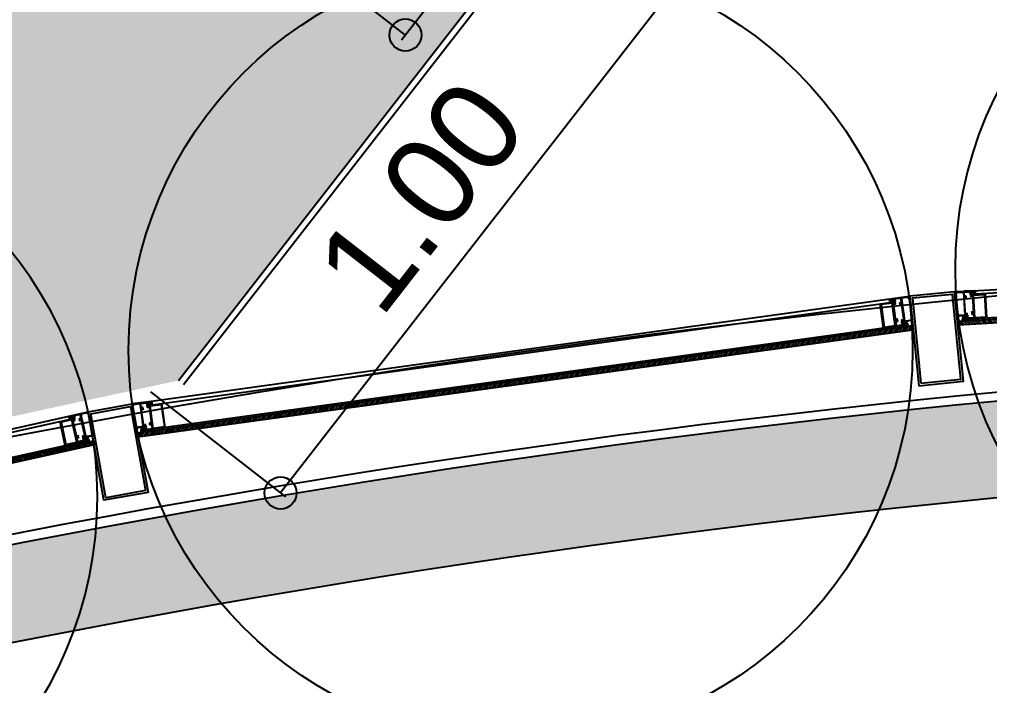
# Model space of a CAD drawing. Header units: millimetres. Extents: x 837300 to 838100, y 1173100 to 1173878.
# Drawn here: x 837869.621 to 837871.134, y 1173312.17 to 1173313.208 of the extents above; entities that cross this region are included whole.
import ezdxf

# ---------------------------------------------------------------- set-up
doc = ezdxf.new("R2010")
doc.units = ezdxf.units.MM
for name, color, linetype in [('hatch ciruclación', 41, 'Continuous'), ('INT-VIDRIO', 1, 'Continuous'), ('INT_COTAS 100', 2, 'Continuous'), ('OLD-ANT-PLANTAS PROPUESTAS$0$A-BORDE DE LOSA PERFIL IPE', 2, 'Continuous'), ('OLD-ANT-PLANTAS PROPUESTAS$0$A-FONDO_253', 253, 'Continuous'), ('OLD-ANT-PLANTAS PROPUESTAS$0$KCIG-AP-DW-XR-VENTANERIA$0$A-A BORDILLO', 1, 'Continuous'), ('OLD-ANT-PLANTAS PROPUESTAS$0$KCIG-AP-DW-XR-VENTANERIA$0$A-A PERFIL ESTRUCTURAL VENTANERIA', 1, 'Continuous'), ('OLD-ANT-PLANTAS PROPUESTAS$0$KCIG-AP-DW-XR-VENTANERIA$0$A-Linea-1', 1, 'Continuous')]:
    doc.layers.add(name, color=color, linetype=linetype)
doc.styles.add('ARIAL', font='arial.ttf')
doc.dimstyles.new('Cotas100', dxfattribs={"dimtxt": 0.14, "dimasz": 0.1, "dimexe": 0.01, "dimexo": 0.01, "dimgap": 0.04, "dimtad": 1, "dimzin": 1, "dimdsep": 46, "dimtxsty": 'ARIAL', "dimblk": 'SMALL', "dimcen": 0.3, "dimclrd": 2, "dimclre": 2, "dimclrt": 1, "dimazin": 2, "dimtfac": 1, "dimtofl": 0, "dimtmove": 0, "dimatfit": 3, "dimldrblk": 'OBLIQUE', "dimfxl": 1, "dimtolj": 1, "dimlwd": -1, "dimlwe": -1, "dimarcsym": 0})
pattern_1 = [(360, (-849.747, 1687.621), (9e-16, 6.985), [5.08, -1.905]), (90, (-849.747, 1687.621), (-6.985, 9e-16), [5.08, -1.905])]
pattern_2 = [(360, (-849.822, 1688.314), (9e-16, 6.985), [5.08, -1.905]), (90, (-849.822, 1688.314), (-6.985, 9e-16), [5.08, -1.905])]

# ---------------------------------------------------------------- blocks, each defined once
blk = doc.blocks.new('_Small')
at = {"color": 0, "linetype": 'ByBlock', "lineweight": -2}
blk.add_circle((0, 0), 0.25, dxfattribs=at)
blk = doc.blocks.new('*D466')
at = {"layer": 'Defpoints', "color": 0, "transparency": 16777216}
for p in [(448.4815, -6.773, 0), (447.8824, -7.572), (448.0932, -7.736)]:
    blk.add_point(p, dxfattribs=at)
at = {"layer": 'INT_COTAS 100', "color": 2, "transparency": 16777216}
for p, q in [((448.4894, -6.7792), (448.7141, -6.9539)), ((448.7062, -6.9478), (448.0932, -7.736)), ((447.8903, -7.5782), (448.101, -7.7421))]:
    blk.add_line(p, q, dxfattribs=at)
at = {"layer": 'INT_COTAS 100', "color": 2, "transparency": 16777216, "xscale": 0.1, "yscale": 0.1, "zscale": 0.1}
for p, rotation in [((448.7062, -6.9478), 52.12356278598124), ((448.0932, -7.736), 232.1235627859813)]:
    blk.add_blockref('_Small', p, dxfattribs=dict(at, rotation=rotation))
at = {"layer": 'INT_COTAS 100', "color": 1, "transparency": 16777216, "insert": (448.3117, -7.2734), "char_height": 0.14, "attachment_point": 5, "rotation": 52.1236, "style": 'ARIAL'}
blk.add_mtext('\\A1;1.00', dxfattribs=at)
blk = doc.blocks.new('_Oblique')
at = {"color": 0, "linetype": 'ByBlock', "lineweight": -2}
blk.add_line((-0.5, -0.5), (0.5, 0.5), dxfattribs=at)
blk = doc.blocks.new('*D470')
at = {"layer": 'Defpoints', "color": 0, "transparency": 16777216}
for p in [(448.1943, -6.2954, 0), (448.6047, -6.6147, 0), (447.8773, -6.7028)]:
    blk.add_point(p, dxfattribs=at)
at = {"layer": 'INT_COTAS 100', "color": 2, "transparency": 16777216}
for p, q in [((448.1881, -6.3033), (447.8712, -6.7107)), ((448.5986, -6.6225), (448.2817, -7.03)), ((448.2878, -7.0221), (447.8773, -6.7028))]:
    blk.add_line(p, q, dxfattribs=at)
at = {"layer": 'INT_COTAS 100', "color": 2, "transparency": 16777216, "xscale": 0.1, "yscale": 0.1, "zscale": 0.1}
for p, rotation in [((447.8773, -6.7028), 142.1235627931407), ((448.2878, -7.0221), 322.1235627931406)]:
    blk.add_blockref('_Small', p, dxfattribs=dict(at, rotation=rotation))
at = {"layer": 'INT_COTAS 100', "color": 1, "transparency": 16777216, "insert": (448.151, -6.7745), "char_height": 0.14, "attachment_point": 5, "rotation": 322.1236, "style": 'ARIAL'}
blk.add_mtext('\\A1;0.52', dxfattribs=at)
blk = doc.blocks.new('OLD-ANT-PLANTAS PROPUESTAS$0$KCIG-AP-DW-XR-VENTANERIA$0$A-VENT PERFIL EST')
h = blk.add_hatch()
h.set_pattern_fill('ANGLE', color=255, angle=-37.1016)
h.set_pattern_definition(pattern_1)
h.paths.add_polyline_path([(-0.035, 0.14), (0.035, 0.14), (0.035, 0), (-0.035, 0)])
h = blk.add_hatch()
h.set_pattern_fill('ANGLE', color=251, angle=-37.1016)
h.set_pattern_definition(pattern_1)
h.paths.add_polyline_path([(-0.0315, 0.1365), (0.0315, 0.1365), (0.0315, 0.0035), (-0.0315, 0.0035)], flags=16)
h.paths.add_polyline_path([(-0.035, 0.14), (0.035, 0.14), (0.035, 0), (-0.035, 0)])
at = {"layer": 'OLD-ANT-PLANTAS PROPUESTAS$0$KCIG-AP-DW-XR-VENTANERIA$0$A-A PERFIL ESTRUCTURAL VENTANERIA'}
for points in [[(-0.035, 0.14), (0.035, 0.14), (0.035, 0), (-0.035, 0)], [(-0.0315, 0.1365), (0.0315, 0.1365), (0.0315, 0.0035), (-0.0315, 0.0035)]]:
    blk.add_lwpolyline(points, close=True, dxfattribs=at)
blk = doc.blocks.new('*U296')
h = blk.add_hatch()
h.set_pattern_fill('ANGLE', color=255, angle=-37.1016)
h.set_pattern_definition(pattern_2)
edge = h.paths.add_edge_path()
edge.add_line((0.0122, -0.01), (0.0119, -0.0103))
edge.add_line((0.0119, -0.0103), (0.0119, -0.0277))
edge.add_line((0.0119, -0.0277), (0.0122, -0.028))
edge.add_line((0.0122, -0.028), (0.0119, -0.0283))
edge.add_line((0.0119, -0.0283), (0.0119, -0.0369))
edge.add_line((0.0119, -0.0369), (0.001, -0.0369))
edge.add_line((0.001, -0.0369), (0.001, -0.035))
edge.add_line((0.001, -0.035), (0, -0.0357))
edge.add_line((0, -0.0357), (0, -0.0375))
edge.add_arc((0.0005, -0.0375), 0.0005, 180, 270)
edge.add_line((0.0005, -0.038), (0.015, -0.038))
edge.add_arc((0.015, -0.037), 0.001, 270, 360)
edge.add_line((0.016, -0.037), (0.016, -0.0347))
edge.add_line((0.016, -0.0347), (0.015, -0.0353))
edge.add_line((0.015, -0.0353), (0.015, -0.037))
edge.add_line((0.015, -0.037), (0.013, -0.037))
edge.add_line((0.013, -0.037), (0.013, -0.0085))
edge.add_line((0.013, -0.0085), (0.0148, -0.0085))
edge.add_line((0.0148, -0.0085), (0.0148, -0.0103))
edge.add_arc((0.0152, -0.0103), 0.0004, 180, 270)
edge.add_line((0.0152, -0.0107), (0.0154, -0.0107))
edge.add_arc((0.0154, -0.0103), 0.0004, 270, 360)
edge.add_line((0.0158, -0.0103), (0.0158, -0.0085))
edge.add_arc((0.0148, -0.0085), 0.001, 360, 450)
edge.add_line((0.0148, -0.0075), (0.013, -0.0075))
edge.add_line((0.013, -0.0075), (0.013, -0.0011))
edge.add_line((0.013, -0.0011), (0.0225, -0.0011))
edge.add_line((0.0225, -0.0011), (0.0225, -0.0025))
edge.add_arc((0.0235, -0.0025), 0.001, 180, 270)
edge.add_line((0.0235, -0.0035), (0.0251, -0.0035))
edge.add_line((0.0251, -0.0035), (0.0251, -0.0025))
edge.add_line((0.0251, -0.0025), (0.0235, -0.0025))
edge.add_line((0.0235, -0.0025), (0.0235, -0.0011))
edge.add_line((0.0235, -0.0011), (0.0298, -0.0011))
edge.add_line((0.0298, -0.0011), (0.0298, -0.0025))
edge.add_line((0.0298, -0.0025), (0.0281, -0.0025))
edge.add_line((0.0281, -0.0025), (0.0281, -0.0035))
edge.add_line((0.0281, -0.0035), (0.0298, -0.0035))
edge.add_arc((0.0298, -0.0025), 0.001, 270, 360)
edge.add_line((0.0308, -0.0025), (0.0308, -0.001))
edge.add_arc((0.0298, -0.001), 0.001, 0, 90)
edge.add_line((0.0298, 0), (0.0133, 0))
edge.add_line((0.0133, 0), (0.013, -0.0003))
edge.add_line((0.013, -0.0003), (0.0127, 0))
edge.add_line((0.0127, 0), (0.0005, 0))
edge.add_arc((0.0005, -0.0005), 0.0005, 90, 180)
edge.add_line((0, -0.0005), (0, -0.0023))
edge.add_line((0, -0.0023), (0.001, -0.003))
edge.add_line((0.001, -0.003), (0.001, -0.0011))
edge.add_line((0.001, -0.0011), (0.0119, -0.0011))
edge.add_line((0.0119, -0.0011), (0.0119, -0.0097))
edge.add_line((0.0119, -0.0097), (0.0122, -0.01))
h = blk.add_hatch()
h.set_pattern_fill('ANGLE', color=255, angle=-37.1016)
h.set_pattern_definition(pattern_2)
edge = h.paths.add_edge_path()
edge.add_line((1.2106, -0.01), (1.2109, -0.0103))
edge.add_line((1.2109, -0.0103), (1.2109, -0.0277))
edge.add_line((1.2109, -0.0277), (1.2106, -0.028))
edge.add_line((1.2106, -0.028), (1.2109, -0.0283))
edge.add_line((1.2109, -0.0283), (1.2109, -0.0369))
edge.add_line((1.2109, -0.0369), (1.2218, -0.0369))
edge.add_line((1.2218, -0.0369), (1.2218, -0.035))
edge.add_line((1.2218, -0.035), (1.2229, -0.0357))
edge.add_line((1.2229, -0.0357), (1.2229, -0.0375))
edge.add_arc((1.2224, -0.0375), 0.0005, 270, 360, ccw=False)
edge.add_line((1.2224, -0.038), (1.2079, -0.038))
edge.add_arc((1.2079, -0.037), 0.001, 180, 270, ccw=False)
edge.add_line((1.2069, -0.037), (1.2069, -0.0347))
edge.add_line((1.2069, -0.0347), (1.2079, -0.0353))
edge.add_line((1.2079, -0.0353), (1.2079, -0.037))
edge.add_line((1.2079, -0.037), (1.2099, -0.037))
edge.add_line((1.2099, -0.037), (1.2099, -0.0085))
edge.add_line((1.2099, -0.0085), (1.2081, -0.0085))
edge.add_line((1.2081, -0.0085), (1.2081, -0.0103))
edge.add_arc((1.2077, -0.0103), 0.0004, -90, 0, ccw=False)
edge.add_line((1.2077, -0.0107), (1.2075, -0.0107))
edge.add_arc((1.2075, -0.0103), 0.0004, 180, 270, ccw=False)
edge.add_line((1.2071, -0.0103), (1.2071, -0.0085))
edge.add_arc((1.2081, -0.0085), 0.001, 90, 180, ccw=False)
edge.add_line((1.2081, -0.0075), (1.2099, -0.0075))
edge.add_line((1.2099, -0.0075), (1.2099, -0.0011))
edge.add_line((1.2099, -0.0011), (1.2004, -0.0011))
edge.add_line((1.2004, -0.0011), (1.2004, -0.0025))
edge.add_arc((1.1994, -0.0025), 0.001, 270, 360, ccw=False)
edge.add_line((1.1994, -0.0035), (1.1977, -0.0035))
edge.add_line((1.1977, -0.0035), (1.1977, -0.0025))
edge.add_line((1.1977, -0.0025), (1.1994, -0.0025))
edge.add_line((1.1994, -0.0025), (1.1994, -0.0011))
edge.add_line((1.1994, -0.0011), (1.1931, -0.0011))
edge.add_line((1.1931, -0.0011), (1.1931, -0.0025))
edge.add_line((1.1931, -0.0025), (1.1947, -0.0025))
edge.add_line((1.1947, -0.0025), (1.1947, -0.0035))
edge.add_line((1.1947, -0.0035), (1.1931, -0.0035))
edge.add_arc((1.1931, -0.0025), 0.001, 180, 270, ccw=False)
edge.add_line((1.1921, -0.0025), (1.1921, -0.001))
edge.add_arc((1.1931, -0.001), 0.001, 90, 180, ccw=False)
edge.add_line((1.1931, 0), (1.2096, 0))
edge.add_line((1.2096, 0), (1.2099, -0.0003))
edge.add_line((1.2099, -0.0003), (1.2102, 0))
edge.add_line((1.2102, 0), (1.2224, 0))
edge.add_arc((1.2224, -0.0005), 0.0005, 0, 90, ccw=False)
edge.add_line((1.2229, -0.0005), (1.2229, -0.0023))
edge.add_line((1.2229, -0.0023), (1.2218, -0.003))
edge.add_line((1.2218, -0.003), (1.2218, -0.0011))
edge.add_line((1.2218, -0.0011), (1.2109, -0.0011))
edge.add_line((1.2109, -0.0011), (1.2109, -0.0097))
edge.add_line((1.2109, -0.0097), (1.2106, -0.01))
h = blk.add_hatch()
h.set_pattern_fill('ANGLE', color=255, angle=-37.1016)
h.set_pattern_definition(pattern_2)
h.paths.add_polyline_path([(0.008, -0.0434), (0.027, -0.0434), (0.027, -0.0461), (0.008, -0.0461)])
edge = h.paths.add_edge_path()
edge.add_line((0.0145, -0.0414), (0.0145, -0.0421))
edge.add_line((0.0145, -0.0421), (0.0105, -0.0421))
edge.add_line((0.0105, -0.0421), (0.0105, -0.0414))
edge.add_line((0.0105, -0.0414), (0.0108, -0.0414))
edge.add_arc((0.0106, -0.0406), 0.000773, 288.4465, 410.8489)
edge.add_arc((0.0074, -0.0437), 0.00517, 44.735, 81.8415)
edge.add_arc((0.0082, -0.0383), 0.000248, 90, 256.2569, ccw=False)
edge.add_arc((0.0089, -0.0439), 0.00591, 51.8359, 96.6051, ccw=False)
edge.add_arc((0.0162, -0.0439), 0.00591, 83.3948, 128.1641, ccw=False)
edge.add_arc((0.0168, -0.0383), 0.000248, -76.2568, 90, ccw=False)
edge.add_arc((0.0176, -0.0437), 0.00519, 98.2241, 135.1993)
edge.add_arc((0.0144, -0.0406), 0.000769, 128.6335, 252.0712)
edge.add_line((0.0142, -0.0414), (0.0145, -0.0414))
edge.add_line((0.0145, -0.0414), (0.0142, -0.0414))
edge.add_line((0.0142, -0.0414), (0.0145, -0.0414))
edge = h.paths.add_edge_path()
edge.add_line((0.0246, -0.0018), (0.0246, -0.0011))
edge.add_line((0.0246, -0.0011), (0.0287, -0.0011))
edge.add_line((0.0287, -0.0011), (0.0287, -0.0018))
edge.add_line((0.0287, -0.0018), (0.0283, -0.0018))
edge.add_arc((0.0286, -0.0025), 0.000773, 108.4465, 230.8489)
edge.add_arc((0.0318, 0.0005), 0.00517, 224.735, 261.8415)
edge.add_arc((0.031, -0.0048), 0.000248, -90, 76.2568, ccw=False)
edge.add_arc((0.0303, 0.0008), 0.00591, 231.8359, 276.6052, ccw=False)
edge.add_arc((0.023, 0.0008), 0.00591, 263.3948, 308.1641, ccw=False)
edge.add_arc((0.0223, -0.0048), 0.000248, 103.7432, 270, ccw=False)
edge.add_arc((0.0215, 0.0005), 0.00519, 278.2241, 315.1993)
edge.add_arc((0.0247, -0.0025), 0.000769, 308.6335, 432.0712)
edge.add_line((0.025, -0.0018), (0.0246, -0.0018))
edge.add_line((0.0246, -0.0018), (0.025, -0.0018))
edge.add_line((0.025, -0.0018), (0.0246, -0.0018))
h = blk.add_hatch()
h.set_pattern_fill('ANGLE', color=255, angle=-37.1016)
h.set_pattern_definition(pattern_2)
edge = h.paths.add_edge_path()
edge.add_line((1.1998, -0.0054), (1.1998, -0.0087))
edge.add_line((1.1998, -0.0087), (1.1984, -0.0078))
edge.add_line((1.1984, -0.0078), (1.1984, -0.0067))
edge.add_line((1.1984, -0.0067), (1.1968, -0.0067))
edge.add_line((1.1968, -0.0067), (1.1968, -0.0349))
edge.add_line((1.1968, -0.0349), (1.1986, -0.0349))
edge.add_line((1.1986, -0.0349), (1.1986, -0.0331))
edge.add_arc((1.199, -0.0331), 0.0004, 90, 180, ccw=False)
edge.add_line((1.199, -0.0327), (1.1994, -0.0327))
edge.add_arc((1.1994, -0.0331), 0.0004, 0, 90, ccw=False)
edge.add_line((1.1998, -0.0331), (1.1998, -0.0354))
edge.add_arc((1.199, -0.0354), 0.0008, 270, 360, ccw=False)
edge.add_line((1.199, -0.0362), (1.1968, -0.0362))
edge.add_line((1.1968, -0.0362), (1.1968, -0.0421))
edge.add_line((1.1968, -0.0421), (1.2059, -0.0421))
edge.add_line((1.2059, -0.0421), (1.2071, -0.0402))
edge.add_line((1.2071, -0.0402), (1.2085, -0.0402))
edge.add_line((1.2085, -0.0402), (1.2073, -0.0421))
edge.add_line((1.2073, -0.0421), (1.2134, -0.0421))
edge.add_line((1.2134, -0.0421), (1.2121, -0.0402))
edge.add_line((1.2121, -0.0402), (1.2136, -0.0402))
edge.add_line((1.2136, -0.0402), (1.2148, -0.0421))
edge.add_line((1.2148, -0.0421), (1.2148, -0.0434))
edge.add_line((1.2148, -0.0434), (0.008, -0.0434))
edge.add_line((0.008, -0.0434), (0.008, -0.0421))
edge.add_line((0.008, -0.0421), (0.0093, -0.0402))
edge.add_line((0.0093, -0.0402), (0.0107, -0.0402))
edge.add_line((0.0107, -0.0402), (0.0095, -0.0421))
edge.add_line((0.0095, -0.0421), (0.0156, -0.0421))
edge.add_line((0.0156, -0.0421), (0.0143, -0.0402))
edge.add_line((0.0143, -0.0402), (0.0157, -0.0402))
edge.add_line((0.0157, -0.0402), (0.017, -0.0421))
edge.add_line((0.017, -0.0421), (0.026, -0.0421))
edge.add_line((0.026, -0.0421), (0.026, -0.0362))
edge.add_line((0.026, -0.0362), (0.0238, -0.0362))
edge.add_arc((0.0238, -0.0354), 0.0008, 180, 270, ccw=False)
edge.add_line((0.023, -0.0354), (0.023, -0.0331))
edge.add_arc((0.0234, -0.0331), 0.0004, 90, 180, ccw=False)
edge.add_line((0.0234, -0.0327), (0.0238, -0.0327))
edge.add_arc((0.0238, -0.0331), 0.0004, 0, 90, ccw=False)
edge.add_line((0.0242, -0.0331), (0.0242, -0.0349))
edge.add_line((0.0242, -0.0349), (0.026, -0.0349))
edge.add_line((0.026, -0.0349), (0.026, -0.0067))
edge.add_line((0.026, -0.0067), (0.0244, -0.0067))
edge.add_line((0.0244, -0.0067), (0.0244, -0.0078))
edge.add_line((0.0244, -0.0078), (0.023, -0.0087))
edge.add_line((0.023, -0.0087), (0.023, -0.0054))
edge.add_line((0.023, -0.0054), (1.1998, -0.0054))
h = blk.add_hatch()
h.set_pattern_fill('ANGLE', color=255, angle=-37.1016)
h.set_pattern_definition(pattern_2)
h.paths.add_polyline_path([(1.2148, -0.0434), (1.1958, -0.0434), (1.1958, -0.0461), (1.2148, -0.0461)])
edge = h.paths.add_edge_path()
edge.add_line((1.2083, -0.0414), (1.2083, -0.0421))
edge.add_line((1.2083, -0.0421), (1.2124, -0.0421))
edge.add_line((1.2124, -0.0421), (1.2124, -0.0414))
edge.add_line((1.2124, -0.0414), (1.212, -0.0414))
edge.add_arc((1.2123, -0.0406), 0.000773, 129.1511, 251.5535, ccw=False)
edge.add_arc((1.2155, -0.0437), 0.00517, 98.1585, 135.265, ccw=False)
edge.add_arc((1.2147, -0.0383), 0.000248, 283.7431, 449.9999)
edge.add_arc((1.214, -0.0439), 0.00591, 83.3948, 128.1641)
edge.add_arc((1.2067, -0.0439), 0.00591, 51.8359, 96.6051)
edge.add_arc((1.206, -0.0383), 0.000248, 90, 256.2569)
edge.add_arc((1.2052, -0.0437), 0.00519, 44.8007, 81.7759, ccw=False)
edge.add_arc((1.2084, -0.0406), 0.000769, -72.0712, 51.3666, ccw=False)
edge.add_line((1.2087, -0.0414), (1.2083, -0.0414))
edge.add_line((1.2083, -0.0414), (1.2087, -0.0414))
edge.add_line((1.2087, -0.0414), (1.2083, -0.0414))
edge = h.paths.add_edge_path()
edge.add_line((1.1982, -0.0018), (1.1982, -0.0011))
edge.add_line((1.1982, -0.0011), (1.1942, -0.0011))
edge.add_line((1.1942, -0.0011), (1.1942, -0.0018))
edge.add_line((1.1942, -0.0018), (1.1945, -0.0018))
edge.add_arc((1.1943, -0.0025), 0.000773, -50.8489, 71.5536, ccw=False)
edge.add_arc((1.1911, 0.0005), 0.00517, 278.1585, 315.265, ccw=False)
edge.add_arc((1.1919, -0.0048), 0.000248, 103.7432, 270)
edge.add_arc((1.1926, 0.0008), 0.00591, 263.3949, 308.1641)
edge.add_arc((1.1999, 0.0008), 0.00591, 231.8359, 276.6051)
edge.add_arc((1.2005, -0.0048), 0.000248, 270, 436.2568)
edge.add_arc((1.2013, 0.0005), 0.00519, 224.8007, 261.7759, ccw=False)
edge.add_arc((1.1981, -0.0025), 0.000769, 107.9288, 231.3666, ccw=False)
edge.add_line((1.1979, -0.0018), (1.1982, -0.0018))
edge.add_line((1.1982, -0.0018), (1.1979, -0.0018))
edge.add_line((1.1979, -0.0018), (1.1982, -0.0018))
h = blk.add_hatch()
h.set_pattern_fill('ANSI31', color=251, scale=0.001, angle=-37.1016)
h.set_pattern_definition([(45, (-849.8819873, 1687.5950843), (-0.0022450640303, 0.0022450640303), [])])
h.paths.add_polyline_path([(0.0014, -0.0461), (0.0014, -0.0521), (1.2214, -0.0521), (1.2214, -0.0461)])
at = {"color": 2}
for points in [[(0.0122, -0.01), (0.0119, -0.0103), (0.0119, -0.0277), (0.0122, -0.028), (0.0119, -0.0283), (0.0119, -0.0369), (0.001, -0.0369), (0.001, -0.035), (0, -0.0357), (0, -0.0375, 0.414214), (0.0005, -0.038), (0.015, -0.038, 0.414214), (0.016, -0.037), (0.016, -0.0347), (0.015, -0.0353), (0.015, -0.037), (0.013, -0.037), (0.013, -0.0085), (0.0148, -0.0085), (0.0148, -0.0103, 0.414214), (0.0152, -0.0107), (0.0154, -0.0107, 0.414214), (0.0158, -0.0103), (0.0158, -0.0085, 0.414214), (0.0148, -0.0075), (0.013, -0.0075), (0.013, -0.0011), (0.0225, -0.0011), (0.0225, -0.0025, 0.414214), (0.0235, -0.0035), (0.0251, -0.0035), (0.0251, -0.0025), (0.0235, -0.0025), (0.0235, -0.0011), (0.0298, -0.0011), (0.0298, -0.0025), (0.0281, -0.0025), (0.0281, -0.0035), (0.0298, -0.0035, 0.414214), (0.0308, -0.0025), (0.0308, -0.001, 0.414214), (0.0298, 0), (0.0133, 0), (0.013, -0.0003), (0.0127, 0), (0.0005, 0, 0.414214), (0, -0.0005), (0, -0.0023), (0.001, -0.003), (0.001, -0.0011), (0.0119, -0.0011), (0.0119, -0.0097)], [(1.2106, -0.01), (1.2109, -0.0103), (1.2109, -0.0277), (1.2106, -0.028), (1.2109, -0.0283), (1.2109, -0.0369), (1.2218, -0.0369), (1.2218, -0.035), (1.2229, -0.0357), (1.2229, -0.0375, -0.414214), (1.2224, -0.038), (1.2079, -0.038, -0.414214), (1.2069, -0.037), (1.2069, -0.0347), (1.2079, -0.0353), (1.2079, -0.037), (1.2099, -0.037), (1.2099, -0.0085), (1.2081, -0.0085), (1.2081, -0.0103, -0.414214), (1.2077, -0.0107), (1.2075, -0.0107, -0.414214), (1.2071, -0.0103), (1.2071, -0.0085, -0.414214), (1.2081, -0.0075), (1.2099, -0.0075), (1.2099, -0.0011), (1.2004, -0.0011), (1.2004, -0.0025, -0.414214), (1.1994, -0.0035), (1.1977, -0.0035), (1.1977, -0.0025), (1.1994, -0.0025), (1.1994, -0.0011), (1.1931, -0.0011), (1.1931, -0.0025), (1.1947, -0.0025), (1.1947, -0.0035), (1.1931, -0.0035, -0.414214), (1.1921, -0.0025), (1.1921, -0.001, -0.414214), (1.1931, 0), (1.2096, 0), (1.2099, -0.0003), (1.2102, 0), (1.2224, 0, -0.414214), (1.2229, -0.0005), (1.2229, -0.0023), (1.2218, -0.003), (1.2218, -0.0011), (1.2109, -0.0011), (1.2109, -0.0097)]]:
    blk.add_lwpolyline(points, format="xyb", close=True, dxfattribs=at)
blk.add_lwpolyline([(1.1998, -0.0054), (1.1998, -0.0087), (1.1984, -0.0078), (1.1984, -0.0067), (1.1968, -0.0067), (1.1968, -0.0349), (1.1986, -0.0349), (1.1986, -0.0331, -0.414213), (1.199, -0.0327), (1.1994, -0.0327, -0.414214), (1.1998, -0.0331), (1.1998, -0.0354, -0.414214), (1.199, -0.0362), (1.1968, -0.0362), (1.1968, -0.0421), (1.2059, -0.0421), (1.2071, -0.0402), (1.2085, -0.0402), (1.2073, -0.0421), (1.2134, -0.0421), (1.2121, -0.0402), (1.2136, -0.0402), (1.2148, -0.0421), (1.2148, -0.0434), (0.008, -0.0434), (0.008, -0.0421), (0.0093, -0.0402), (0.0107, -0.0402), (0.0095, -0.0421), (0.0156, -0.0421), (0.0143, -0.0402), (0.0157, -0.0402), (0.017, -0.0421), (0.026, -0.0421), (0.026, -0.0362), (0.0238, -0.0362, -0.414214), (0.023, -0.0354), (0.023, -0.0331, -0.414214), (0.0234, -0.0327), (0.0238, -0.0327, -0.414213), (0.0242, -0.0331), (0.0242, -0.0349), (0.026, -0.0349), (0.026, -0.0067), (0.0244, -0.0067), (0.0244, -0.0078), (0.023, -0.0087), (0.023, -0.0054), (1.1998, -0.0054)], format="xyb", dxfattribs=at)
at = {"color": 253}
for points in [[(0.0246, -0.0018), (0.0246, -0.0011), (0.0287, -0.0011), (0.0287, -0.0018), (0.0283, -0.0018, 0.591413), (0.0281, -0.0031, 0.163337), (0.031, -0.0046, -0.886725), (0.031, -0.0051, -0.197866), (0.0267, -0.0039, -0.197866), (0.0223, -0.0051, -0.886725), (0.0223, -0.0046, 0.162749), (0.0252, -0.0031, 0.597526), (0.025, -0.0018), (0.0246, -0.0018), (0.025, -0.0018)], [(1.1982, -0.0018), (1.1982, -0.0011), (1.1942, -0.0011), (1.1942, -0.0018), (1.1945, -0.0018, -0.591413), (1.1948, -0.0031, -0.163337), (1.1918, -0.0046, 0.886725), (1.1919, -0.0051, 0.197866), (1.1962, -0.0039, 0.197866), (1.2005, -0.0051, 0.886725), (1.2006, -0.0046, -0.162749), (1.1977, -0.0031, -0.597526), (1.1979, -0.0018), (1.1982, -0.0018), (1.1979, -0.0018)], [(0.0145, -0.0414), (0.0145, -0.0421), (0.0105, -0.0421), (0.0105, -0.0414), (0.0108, -0.0414, 0.591413), (0.0111, -0.04, 0.163337), (0.0081, -0.0386, -0.886725), (0.0082, -0.0381, -0.197866), (0.0125, -0.0393, -0.197866), (0.0168, -0.0381, -0.886725), (0.0169, -0.0386, 0.162749), (0.014, -0.04, 0.597526), (0.0142, -0.0414), (0.0145, -0.0414), (0.0142, -0.0414)], [(1.2083, -0.0414), (1.2083, -0.0421), (1.2124, -0.0421), (1.2124, -0.0414), (1.212, -0.0414, -0.591413), (1.2118, -0.04, -0.163337), (1.2147, -0.0386, 0.886725), (1.2147, -0.0381, 0.197866), (1.2103, -0.0393, 0.197866), (1.206, -0.0381, 0.886725), (1.206, -0.0386, -0.162749), (1.2089, -0.04, -0.597526), (1.2087, -0.0414), (1.2083, -0.0414), (1.2087, -0.0414)]]:
    blk.add_lwpolyline(points, format="xyb", close=True, dxfattribs=at)
at = {"color": 2}
for points in [[(0.0447, -0.0421), (0.0273, -0.0421), (0.0273, -0.0067), (0.0447, -0.0067)], [(1.1781, -0.0421), (1.1955, -0.0421), (1.1955, -0.0067), (1.1781, -0.0067)]]:
    blk.add_lwpolyline(points, close=True, dxfattribs=at)
for points in [[(0.046, -0.0434), (0.046, -0.0054)], [(1.1768, -0.0434), (1.1768, -0.0054)]]:
    blk.add_lwpolyline(points, dxfattribs=at)
at = {"color": 253}
for points in [[(0.008, -0.0434), (0.027, -0.0434), (0.027, -0.0461), (0.008, -0.0461)], [(1.2148, -0.0434), (1.1958, -0.0434), (1.1958, -0.0461), (1.2148, -0.0461)]]:
    blk.add_lwpolyline(points, close=True, dxfattribs=at)
at = {"layer": 'Defpoints'}
blk.add_circle((0.6114, 0), 0.6114, dxfattribs=at)
at = {"layer": 'OLD-ANT-PLANTAS PROPUESTAS$0$KCIG-AP-DW-XR-VENTANERIA$0$A-Linea-1'}
blk.add_line((1.2229, 0), (0, 0), dxfattribs=at)
blk.add_lwpolyline([(0.0014, -0.0461), (0.0014, -0.0521), (1.2214, -0.0521), (1.2214, -0.0461)], close=True, dxfattribs=at)
blk = doc.blocks.new('COTAS PP1')
at = {"layer": 'INT_COTAS 100'}
dim = blk.add_aligned_dim(p1=(448.6047, -6.6147, 0), p2=(448.1943, -6.2954, 0), distance=0.5162, dimstyle='Cotas100', override={"dimtmove": 1}, dxfattribs=at)
dim.commit()
dim.dimension.update_dxf_attribs({"geometry": '*D470', "text_midpoint": (448.151, -6.7745)})
dim = blk.add_linear_dim(base=(448.0932, -7.736), p1=(448.4815, -6.773, 0), p2=(447.8824, -7.572), angle=232.1236, dimstyle='Cotas100', override={"dimtmove": 1}, dxfattribs=at)
dim.commit()
dim.dimension.update_dxf_attribs({"geometry": '*D466', "text_midpoint": (448.3117, -7.2734)})

msp = doc.modelspace()

# ---------------------------------------------------------------- hatches: boundary and pattern name
at = {"layer": 'hatch ciruclación', "true_color": 0xfeeab9}
h = msp.add_hatch(color=254, dxfattribs=at)
h.dxf.hatch_style = 1
edge = h.paths.add_edge_path()
edge.add_line((837830.4967, 1173275.6027), (837831.0416, 1173274.1811))
edge.add_line((837831.0416, 1173274.1811), (837831.677, 1173273.0622))
edge.add_line((837831.677, 1173273.0622), (837832.5011, 1173272.0661))
edge.add_line((837832.5011, 1173272.0661), (837833.5152, 1173271.2676))
edge.add_line((837833.5152, 1173271.2676), (837834.675, 1173270.7007))
edge.add_line((837834.675, 1173270.7007), (837835.9231, 1173270.3918))
edge.add_line((837835.9231, 1173270.3918), (837837.2133, 1173270.3564))
edge.add_line((837837.2133, 1173270.3564), (837838.4777, 1173270.5947))
edge.add_line((837838.4777, 1173270.5947), (837839.6641, 1173271.0925))
edge.add_line((837839.6641, 1173271.0925), (837840.72, 1173271.8276))
edge.add_line((837840.72, 1173271.8276), (837841.6699, 1173272.7719))
edge.add_line((837841.6699, 1173272.7719), (837842.4716, 1173273.8451))
edge.add_line((837842.4716, 1173273.8451), (837843.0897, 1173274.9825))
edge.add_line((837843.0897, 1173274.9825), (837843.5405, 1173276.1911))
edge.add_line((837843.5405, 1173276.1911), (837843.8047, 1173277.375))
edge.add_line((837843.8047, 1173277.375), (837843.8047, 1173280.1611))
edge.add_line((837843.8047, 1173280.1611), (837843.7377, 1173283.2896))
edge.add_line((837843.7377, 1173283.2896), (837843.9891, 1173284.2606))
edge.add_line((837843.9891, 1173284.2606), (837844.0116, 1173284.3269))
edge.add_line((837844.0116, 1173284.3269), (837844.4031, 1173285.254))
edge.add_line((837844.4031, 1173285.254), (837844.4347, 1173285.3165))
edge.add_line((837844.4347, 1173285.3165), (837845.0903, 1173286.3603))
edge.add_line((837845.0903, 1173286.3603), (837845.1329, 1173286.4159))
edge.add_line((837845.1329, 1173286.4159), (837845.9599, 1173287.3261))
edge.add_line((837845.9599, 1173287.3261), (837846.0111, 1173287.3738))
edge.add_line((837846.0111, 1173287.3738), (837846.9865, 1173288.1252))
edge.add_line((837846.9865, 1173288.1252), (837847.0453, 1173288.1632))
edge.add_line((837847.0453, 1173288.1632), (837848.1388, 1173288.7322))
edge.add_line((837848.1388, 1173288.7322), (837848.2036, 1173288.7586))
edge.add_line((837848.2036, 1173288.7586), (837849.1208, 1173289.036))
edge.add_line((837849.1208, 1173289.036), (837849.1863, 1173289.0609))
edge.add_line((837849.1863, 1173289.0609), (837850.0449, 1173289.4579))
edge.add_line((837850.0449, 1173289.4579), (837850.1061, 1173289.4914))
edge.add_line((837850.1061, 1173289.4914), (837851.1229, 1173290.1708))
edge.add_line((837851.1229, 1173290.1708), (837851.1775, 1173290.2147))
edge.add_line((837851.1775, 1173290.2147), (837852.0604, 1173291.0608))
edge.add_line((837852.0604, 1173291.0608), (837852.1065, 1173291.1135))
edge.add_line((837852.1065, 1173291.1135), (837852.8283, 1173292.1007))
edge.add_line((837852.8283, 1173292.1007), (837852.8646, 1173292.1606))
edge.add_line((837852.8646, 1173292.1606), (837853.4036, 1173293.2582))
edge.add_line((837853.4036, 1173293.2582), (837853.4285, 1173293.3237))
edge.add_line((837853.4285, 1173293.3237), (837853.7557, 1173294.502))
edge.add_line((837853.7557, 1173294.502), (837853.7625, 1173294.5721))
edge.add_line((837853.7625, 1173294.5721), (837853.9187, 1173295.7845))
edge.add_line((837853.9187, 1173295.7845), (837853.93, 1173295.8537))
edge.add_line((837853.93, 1173295.8537), (837854.1621, 1173297.0553))
edge.add_line((837854.1621, 1173297.0553), (837854.1773, 1173297.1225))
edge.add_line((837854.1773, 1173297.1225), (837854.484, 1173298.3063))
edge.add_line((837854.484, 1173298.3063), (837854.5037, 1173298.3735))
edge.add_line((837854.5037, 1173298.3735), (837854.8841, 1173299.5356))
edge.add_line((837854.8841, 1173299.5356), (837854.908, 1173299.6015))
edge.add_line((837854.908, 1173299.6015), (837855.361, 1173300.7387))
edge.add_line((837855.361, 1173300.7387), (837855.3889, 1173300.8029))
edge.add_line((837855.3889, 1173300.8029), (837855.9123, 1173301.9096))
edge.add_line((837855.9123, 1173301.9096), (837855.9442, 1173301.9719))
edge.add_line((837855.9442, 1173301.9719), (837856.4187, 1173302.8414))
edge.add_line((837856.4187, 1173302.8414), (837856.4538, 1173302.902))
edge.add_line((837856.4538, 1173302.902), (837856.9718, 1173303.7463))
edge.add_line((837856.9718, 1173303.7463), (837857.01, 1173303.805))
edge.add_line((837857.01, 1173303.805), (837857.5452, 1173304.5861))
edge.add_line((837857.5452, 1173304.5861), (837857.5862, 1173304.6428))
edge.add_line((837857.5862, 1173304.6428), (837858.1593, 1173305.3966))
edge.add_line((837858.1593, 1173305.3966), (837858.203, 1173305.4512))
edge.add_line((837858.203, 1173305.4512), (837858.8126, 1173306.1758))
edge.add_line((837858.8126, 1173306.1758), (837858.8591, 1173306.2284))
edge.add_line((837858.8591, 1173306.2284), (837859.6478, 1173307.069))
edge.add_arc((837874.6311, 1173292.0135), 21.2406, 106.79367, 134.86234, ccw=False)
edge.add_line((837868.4941, 1173312.3483), (837869.8689, 1173312.6455))
edge.add_line((837869.8689, 1173312.6455), (837870.4283, 1173313.3639))
edge.add_line((837870.4283, 1173313.3639), (837869.9466, 1173313.7388))
edge.add_line((837869.9466, 1173313.7388), (837872.2284, 1173316.6702))
edge.add_line((837872.2284, 1173316.6702), (837872.7061, 1173316.3001))
edge.add_line((837872.7061, 1173316.3001), (837873.2873, 1173317.0645))
edge.add_line((837873.2873, 1173317.0645), (837875.0783, 1173317.0965))
edge.add_line((837875.0783, 1173317.0965), (837880.2738, 1173317.1722))
edge.add_line((837880.2738, 1173317.1722), (837881.3692, 1173318.9333))
edge.add_line((837881.3692, 1173318.9333), (837880.0929, 1173321.0376))
edge.add_line((837880.0929, 1173321.0376), (837870.22, 1173323.1329))
edge.add_arc((837870.772, 1173325.2718), 2.209, 182.4496, 255.5273, ccw=False)
edge.add_line((837868.565, 1173325.1774), (837869.4862, 1173330.6505))
edge.add_line((837869.4862, 1173330.6505), (837869.6935, 1173330.6166))
edge.add_line((837869.6935, 1173330.6166), (837869.8291, 1173331.5842))
edge.add_arc((837880.9119, 1173340.1202), 13.9889, 207.38609, 217.60354, ccw=False)
edge.add_line((837868.4907, 1173333.6855), (837867.9058, 1173334.8989))
edge.add_line((837867.9058, 1173334.8989), (837867.4538, 1173336.1138))
edge.add_line((837867.4538, 1173336.1138), (837867.1564, 1173337.3711))
edge.add_line((837867.1564, 1173337.3711), (837866.9224, 1173338.6489))
edge.add_line((837866.9224, 1173338.6489), (837866.5041, 1173339.8766))
edge.add_line((837866.5041, 1173339.8766), (837866.0699, 1173341.0941))
edge.add_line((837866.0699, 1173341.0941), (837865.5423, 1173342.2741))
edge.add_line((837865.5423, 1173342.2741), (837864.9245, 1173343.4098))
edge.add_line((837864.9245, 1173343.4098), (837864.22, 1173344.4933))
edge.add_line((837864.22, 1173344.4933), (837863.4346, 1173345.5198))
edge.add_line((837863.4346, 1173345.5198), (837862.5712, 1173346.4818))
edge.add_line((837862.5712, 1173346.4818), (837861.6357, 1173347.3738))
edge.add_line((837861.6357, 1173347.3738), (837860.6358, 1173348.1934))
edge.add_line((837860.6358, 1173348.1934), (837859.5717, 1173348.9277))
edge.add_line((837859.5717, 1173348.9277), (837858.4558, 1173349.5767))
edge.add_line((837858.4558, 1173349.5767), (837857.3016, 1173350.1529))
edge.add_line((837857.3016, 1173350.1529), (837856.0976, 1173350.6237))
edge.add_line((837856.0976, 1173350.6237), (837854.8615, 1173351.003))
edge.add_line((837854.8615, 1173351.003), (837853.5883, 1173351.2709))
edge.add_line((837853.5883, 1173351.2709), (837852.3098, 1173351.4629))
edge.add_line((837852.3098, 1173351.4629), (837851.0177, 1173351.503))
edge.add_line((837851.0177, 1173351.503), (837849.7329, 1173351.3615))
edge.add_line((837849.7329, 1173351.3615), (837848.4723, 1173351.0749))
edge.add_line((837848.4723, 1173351.0749), (837847.232, 1173350.7099))
edge.add_line((837847.232, 1173350.7099), (837846.5947, 1173350.4646))
edge.add_line((837846.5947, 1173350.4646), (837845.978, 1173350.1715))
edge.add_line((837845.978, 1173350.1715), (837845.3872, 1173349.8291))
edge.add_line((837845.3872, 1173349.8291), (837844.8262, 1173349.4398))
edge.add_line((837844.8262, 1173349.4398), (837844.2908, 1173348.9999))
edge.add_line((837844.2908, 1173348.9999), (837843.8005, 1173348.5246))
edge.add_line((837843.8005, 1173348.5246), (837843.3506, 1173348.011))
edge.add_line((837843.3506, 1173348.011), (837842.9439, 1173347.4625))
edge.add_line((837842.9439, 1173347.4625), (837842.2148, 1173346.3931))
edge.add_line((837842.2148, 1173346.3931), (837841.6332, 1173345.2354))
edge.add_line((837841.6332, 1173345.2354), (837841.1473, 1173344.0377))
edge.add_line((837841.1473, 1173344.0377), (837840.8342, 1173342.7835))
edge.add_line((837840.8342, 1173342.7835), (837840.832, 1173342.7519))
edge.add_line((837840.832, 1173342.7519), (837841.4274, 1173342.6777))
edge.add_arc((837857.1995, 1173339.9827), 16.0007, 170.30348, 228.15068)
edge.add_line((837846.5243, 1173328.0637), (837846.1891, 1173327.5661))
edge.add_line((837846.1891, 1173327.5661), (837846.7256, 1173327.2345))
edge.add_line((837846.7256, 1173327.2345), (837847.6187, 1173326.6004))
edge.add_line((837847.6187, 1173326.6004), (837848.4185, 1173325.9525))
edge.add_line((837848.4185, 1173325.9525), (837848.7929, 1173326.4146))
edge.add_line((837848.7929, 1173326.4146), (837851.0408, 1173323.8454))
edge.add_line((837851.0408, 1173323.8454), (837850.5335, 1173323.5197))
edge.add_line((837850.5335, 1173323.5197), (837851.1975, 1173322.3401))
edge.add_line((837851.1975, 1173322.3401), (837851.7052, 1173321.1514))
edge.add_line((837851.7052, 1173321.1514), (837852.074, 1173319.9124))
edge.add_line((837852.074, 1173319.9124), (837852.1892, 1173319.3617))
edge.add_line((837852.1892, 1173319.3617), (837852.2759, 1173319.3494))
edge.add_line((837852.2759, 1173319.3494), (837852.229, 1173319.0531))
edge.add_line((837852.229, 1173319.0531), (837852.0868, 1173319.0732))
edge.add_arc((837840.8039, 1173317.232), 11.4322, -14.10807, 9.26828, ccw=False)
edge.add_line((837851.8912, 1173314.4454), (837851.2338, 1173312.5513))
edge.add_line((837851.2338, 1173312.5513), (837851.3864, 1173312.4687))
edge.add_line((837851.3864, 1173312.4687), (837850.6832, 1173311.19))
edge.add_line((837850.6832, 1173311.19), (837849.9482, 1173310.1211))
edge.add_line((837849.9482, 1173310.1211), (837849.0955, 1173309.1433))
edge.add_line((837849.0955, 1173309.1433), (837848.6209, 1173308.6887))
edge.add_line((837848.6209, 1173308.6887), (837848.1282, 1173308.2583))
edge.add_line((837848.1282, 1173308.2583), (837847.0735, 1173307.4923))
edge.add_line((837847.0735, 1173307.4923), (837845.9503, 1173306.8552))
edge.add_line((837845.9503, 1173306.8552), (837844.7575, 1173306.3449))
edge.add_line((837844.7575, 1173306.3449), (837843.5151, 1173305.9712))
edge.add_line((837843.5151, 1173305.9712), (837842.2387, 1173305.7388))
edge.add_line((837842.2387, 1173305.7388), (837840.9443, 1173305.6506))
edge.add_line((837840.9443, 1173305.6506), (837839.8431, 1173305.6883))
edge.add_line((837839.8431, 1173305.6883), (837838.3667, 1173305.9088))
edge.add_line((837838.3667, 1173305.9088), (837837.1163, 1173306.2533))
edge.add_line((837837.1163, 1173306.2533), (837836.1275, 1173306.6639))
edge.add_line((837836.1275, 1173306.6639), (837835.1808, 1173307.1643))
edge.add_line((837835.1808, 1173307.1643), (837834.0699, 1173307.8243))
edge.add_line((837834.0699, 1173307.8243), (837832.8264, 1173308.3669))
edge.add_line((837832.8264, 1173308.3669), (837832.5415, 1173307.7782))
edge.add_arc((837829.4979, 1173300.2414), 8.1281, 68.00936, 84.99479)
edge.add_line((837830.207, 1173308.3386), (837830.277, 1173308.9327))
edge.add_line((837830.277, 1173308.9327), (837829.084, 1173308.9719))
edge.add_line((837829.084, 1173308.9719), (837827.797, 1173308.8522))
edge.add_line((837827.797, 1173308.8522), (837826.5348, 1173308.5741))
edge.add_line((837826.5348, 1173308.5741), (837825.3888, 1173308.1573))
edge.add_line((837825.3888, 1173308.1573), (837825.6349, 1173307.5371))
edge.add_arc((837828.1612, 1173301.126), 6.8909, 111.50712, 149.37693)
edge.add_line((837822.2313, 1173304.6361), (837821.6425, 1173305.0397))
edge.add_line((837821.6425, 1173305.0397), (837821.1086, 1173303.8788))
edge.add_line((837821.1086, 1173303.8788), (837820.8065, 1173302.6221))
edge.add_line((837820.8065, 1173302.6221), (837820.7483, 1173301.3308))
edge.add_line((837820.7483, 1173301.3308), (837820.9351, 1173300.1154))
edge.add_line((837820.9351, 1173300.1154), (837821.4967, 1173300.3014))
edge.add_arc((837828.2567, 1173302.2394), 7.0323, 195.99718, 233.45007)
edge.add_line((837824.0688, 1173296.5901), (837823.6461, 1173296.0527))
edge.add_line((837823.6461, 1173296.0527), (837824.6603, 1173295.3172))
edge.add_line((837824.6603, 1173295.3172), (837825.7948, 1173294.698))
edge.add_line((837825.7948, 1173294.698), (837826.9976, 1173294.2238))
edge.add_line((837826.9976, 1173294.2238), (837828.2501, 1173293.9132))
edge.add_line((837828.2501, 1173293.9132), (837828.3577, 1173294.5443))
edge.add_arc((837829.8017, 1173299.3352), 5.0038, 253.2275, 280.9883)
edge.add_line((837830.7555, 1173294.4231), (837830.8621, 1173293.7748))
edge.add_line((837830.8621, 1173293.7748), (837832.1085, 1173293.9456))
edge.add_line((837832.1085, 1173293.9456), (837832.7048, 1173294.0821))
edge.add_line((837832.7048, 1173294.0821), (837833.3893, 1173294.0249))
edge.add_line((837833.3893, 1173294.0249), (837834.0609, 1173293.8489))
edge.add_line((837834.0609, 1173293.8489), (837834.6957, 1173293.5677))
edge.add_line((837834.6957, 1173293.5677), (837835.2773, 1173293.1887))
edge.add_line((837835.2773, 1173293.1887), (837835.7917, 1173292.7222))
edge.add_line((837835.7917, 1173292.7222), (837836.2229, 1173292.178))
edge.add_line((837836.2229, 1173292.178), (837836.5626, 1173291.5725))
edge.add_line((837836.5626, 1173291.5725), (837836.7828, 1173290.9731))
edge.add_line((837836.7828, 1173290.9731), (837836.9155, 1173290.344))
edge.add_line((837836.9155, 1173290.344), (837836.9562, 1173289.6512))
edge.add_line((837836.9562, 1173289.6512), (837836.8822, 1173288.9609))
edge.add_line((837836.8822, 1173288.9609), (837836.6986, 1173288.2913))
edge.add_line((837836.6986, 1173288.2913), (837836.4102, 1173287.6598))
edge.add_line((837836.4102, 1173287.6598), (837836.0245, 1173287.0825))
edge.add_line((837836.0245, 1173287.0825), (837835.5515, 1173286.5743))
edge.add_line((837835.5515, 1173286.5743), (837834.9979, 1173286.155))
edge.add_line((837834.9979, 1173286.155), (837834.3833, 1173285.863))
edge.add_line((837834.3833, 1173285.863), (837833.8096, 1173285.5037))
edge.add_line((837833.8096, 1173285.5037), (837832.827, 1173284.6621))
edge.add_line((837832.827, 1173284.6621), (837832.211, 1173283.9819))
edge.add_line((837832.211, 1173283.9819), (837831.3809, 1173282.7784))
edge.add_arc((837838.4492, 1173278.3857), 8.3221, 148.1402, 182.79462)
edge.add_line((837830.137, 1173277.9799), (837830.4967, 1173275.6027))
edge = h.paths.add_edge_path(flags=16)
edge.add_arc((837844.9545, 1173295.8855), 6.3192, 273.56778, 339.19691)
edge.add_line((837850.8617, 1173293.6412), (837851.7021, 1173295.6762))
edge.add_line((837851.7021, 1173295.6762), (837850.667, 1173296.1038))
edge.add_line((837850.667, 1173296.1038), (837851.7817, 1173298.8028))
edge.add_line((837851.7817, 1173298.8028), (837852.8168, 1173298.3753))
edge.add_line((837852.8168, 1173298.3753), (837854.0247, 1173301.2995))
edge.add_line((837854.0247, 1173301.2995), (837853.3588, 1173302.1799))
edge.add_line((837853.3588, 1173302.1799), (837854.2352, 1173302.8442))
edge.add_line((837854.2352, 1173302.8442), (837854.5498, 1173302.4282))
edge.add_line((837854.5498, 1173302.4282), (837854.9873, 1173303.2575))
edge.add_line((837854.9873, 1173303.2575), (837855.5335, 1173304.2201))
edge.add_line((837855.5335, 1173304.2201), (837856.8439, 1173306.9769))
edge.add_line((837856.8439, 1173306.9769), (837857.1746, 1173307.6726))
edge.add_arc((837856.5849, 1173308.115), 0.7372, 323.1189, 404.3763)
edge.add_line((837857.1118, 1173308.6306), (837856.4506, 1173309.2032))
edge.add_line((837856.4506, 1173309.2032), (837854.5223, 1173310.8728))
edge.add_line((837854.5223, 1173310.8728), (837853.9165, 1173311.3973))
edge.add_arc((837853.5835, 1173310.9713), 0.5407, 51.9843, 141.4537)
edge.add_line((837853.1606, 1173311.3082), (837852.7829, 1173310.8407))
edge.add_line((837852.7829, 1173310.8407), (837852.2788, 1173310.2192))
edge.add_line((837852.2788, 1173310.2192), (837851.3606, 1173309.0803))
edge.add_line((837851.3606, 1173309.0803), (837850.8619, 1173308.4626))
edge.add_line((837850.8619, 1173308.4626), (837849.2602, 1173306.4562))
edge.add_arc((837593.8109, 1173520.7225), 333.4132, 319.649032, 320.010686, ccw=False)
edge.add_arc((837840.5392, 1173310.8647), 9.5089, 311.01301, 320.74836, ccw=False)
edge.add_line((837846.7793, 1173303.6896), (837846.5453, 1173303.4919))
edge.add_arc((837849.1475, 1173299.9432), 4.4006, 126.252, 142.7201)
edge.add_arc((837861.6965, 1173289.8736), 20.4889, 141.57017, 153.01988)
edge.add_arc((837844.5306, 1173298.4966), 1.2835, 148.3998, 158.2566)
edge.add_arc((837861.6994, 1173289.8723), 20.4922, 153.6367, 157.09719)
edge.add_line((837842.8227, 1173297.8472), (837842.3116, 1173296.7295))
edge.add_line((837842.3116, 1173296.7295), (837841.4074, 1173294.6686))
edge.add_arc((837843.9803, 1173293.4911), 2.8295, 155.4087, 201.6459)
edge.add_arc((837845.611, 1173294.1648), 4.5938, 201.9544, 266.7154)
edge = h.paths.add_edge_path(flags=16)
edge.add_arc((837858.2824, 1173312.9193), 0.0196, 0, 360)
edge = h.paths.add_edge_path(flags=16)
edge.add_arc((837860.2108, 1173318.7089), 1.3941, 188.4849, 262.8687)
edge.add_line((837860.0377, 1173317.3256), (837861.6901, 1173317.105))
edge.add_line((837861.6901, 1173317.105), (837861.6929, 1173317.1576))
edge.add_line((837861.6929, 1173317.1576), (837866.7467, 1173316.4805))
edge.add_line((837866.7467, 1173316.4805), (837866.7443, 1173316.4266))
edge.add_line((837866.7443, 1173316.4266), (837868.3896, 1173316.2092))
edge.add_arc((837867.7474, 1173319.1375), 2.9979, 282.369, 340.6309)
edge.add_line((837870.5756, 1173318.1432), (837871.0122, 1173319.548))
edge.add_arc((837869.3039, 1173319.9754), 1.7609, 345.9548, 427.907)
edge.add_line((837869.9662, 1173321.6071), (837867.6046, 1173322.2576))
edge.add_line((837867.6046, 1173322.2576), (837862.6095, 1173323.6103))
edge.add_arc((837861.6853, 1173320.712), 3.0421, 72.3135, 182.6739)
edge.add_line((837858.6465, 1173320.57), (837858.8319, 1173318.5032))
at = {"layer": 'OLD-ANT-PLANTAS PROPUESTAS$0$A-FONDO_253'}
h = msp.add_hatch(color=256, dxfattribs=at)
h.dxf.hatch_style = 1
edge = h.paths.add_edge_path(flags=16)
edge.add_arc((837846.5301, 1173295.9539), 7.5868, 283.24708, 358.05936, ccw=False)
edge.add_arc((837850.9885, 1173281.9328), 7.1719, 112.28617, 191.82687)
edge.add_arc((837834.7347, 1173278.7898), 9.3844, -50.43584, 10.26977, ccw=False)
edge.add_arc((837836.7502, 1173276.3917), 6.2521, 215.49265, 309.32323, ccw=False)
edge.add_arc((837839.3233, 1173278.1782), 9.3844, 124.2365, 215.25171, ccw=False)
edge.add_arc((837831.606, 1173289.3927), 4.2293, 305.1934, 455.5205)
edge.add_arc((837830.0952, 1173303.8802), 10.337, 219.23687, 276.13054, ccw=False)
edge.add_arc((837827.4308, 1173301.6876), 6.8864, 124.75996, 219.12947, ccw=False)
edge.add_arc((837829.3822, 1173298.8418), 10.337, 56.26131, 124.65256, ccw=False)
edge.add_arc((837840.804, 1173317.2321), 11.3224, 239.88657, 421.47065)
edge.add_arc((837858.6597, 1173341.4001), 18.8991, 173.43872, 228.80264, ccw=False)
edge.add_arc((837850.1752, 1173342.3759), 10.3588, 80.76479, 173.43812, ccw=False)
edge.add_arc((837848.8044, 1173333.9463), 18.8991, 8.12746, 80.7642, ccw=False)
edge.add_arc((837881.8451, 1173340.7768), 14.9226, 196.18157, 260.44966)
edge.add_arc((837878.036, 1173314.5823), 11.556, 37.21916, 83.37462, ccw=False)
edge.add_arc((837882.5177, 1173318.45), 5.6597, -57.8326, 33.4794, ccw=False)
edge.add_arc((837879.2428, 1173323.8339), 11.961, 260.10736, 301.71618, ccw=False)
edge.add_arc((837872.6989, 1173296.5677), 16.1206, 73.83152, 104.33831)
edge.add_arc((837874.2834, 1173292.5474), 20.4152, 105.85279, 171.12519)
edge = h.paths.add_edge_path()
edge.add_arc((837846.5301, 1173295.9539), 7.7368, 283.33578, 357.9916, ccw=False)
edge.add_arc((837850.9885, 1173281.9328), 7.0219, 112.38194, 191.84335)
edge.add_arc((837834.7347, 1173278.7898), 9.5344, -50.43773, 10.28213, ccw=False)
edge.add_arc((837836.7502, 1173276.3917), 6.4021, 215.48982, 309.32606, ccw=False)
edge.add_arc((837839.3233, 1173278.1782), 9.5344, 124.24413, 215.2536, ccw=False)
edge.add_arc((837831.606, 1173289.3927), 4.0793, 305.2108, 455.5094)
edge.add_arc((837830.0952, 1173303.8802), 10.487, 219.2361, 276.12613, ccw=False)
edge.add_arc((837827.4308, 1173301.6876), 7.0364, 124.75882, 219.13062, ccw=False)
edge.add_arc((837829.3822, 1173298.8418), 10.487, 56.28743, 124.65333, ccw=False)
edge.add_arc((837840.804, 1173317.2321), 11.1724, 239.91074, 421.55559)
edge.add_arc((837858.6597, 1173341.4001), 19.0491, 173.43872, 228.85298, ccw=False)
edge.add_arc((837850.1752, 1173342.3759), 10.5088, 80.76479, 173.43813, ccw=False)
edge.add_arc((837848.8044, 1173333.9463), 19.0491, 8.15937, 80.7642, ccw=False)
edge.add_arc((837881.8451, 1173340.7768), 14.7726, 196.22235, 260.43489)
edge.add_arc((837878.036, 1173314.5823), 11.706, 37.19528, 83.35576, ccw=False)
edge.add_arc((837882.5177, 1173318.45), 5.8097, -57.83845, 33.52785, ccw=False)
edge.add_arc((837879.2428, 1173323.8339), 12.111, 260.06824, 301.71896, ccw=False)
edge.add_arc((837872.6989, 1173296.5677), 15.9706, 73.80218, 104.33121)
edge.add_arc((837874.2834, 1173292.5474), 20.2652, 105.8584, 171.09967)

# ---------------------------------------------------------------- linework, layer by layer
at = {"layer": 'INT-VIDRIO', "elevation": 0}
for points in [[(837869.8689, 1173312.6455), (837870.4282, 1173313.3643)], [(837869.8766, 1173312.6391), (837870.4359, 1173313.3579)]]:
    msp.add_lwpolyline(points, dxfattribs=at)
at = {"layer": 'OLD-ANT-PLANTAS PROPUESTAS$0$A-BORDE DE LOSA PERFIL IPE'}
for points in [[(837854.2622, 1173295.6828, -0.33778), (837848.3147, 1173288.4257, 0.361311), (837844.116, 1173280.4916, -0.271319), (837840.8074, 1173271.4394, -0.433963), (837831.5374, 1173272.6749, -0.419383), (837833.9581, 1173286.0598, 0.7694), (837831.2144, 1173293.4531, -0.253457), (837821.9726, 1173297.247, -0.436743), (837823.4192, 1173307.4685, -0.307477), (837835.2027, 1173307.5652, 1.014458), (837846.1254, 1173327.0557, -0.246615), (837839.7353, 1173343.5768, -0.427946), (837851.8618, 1173352.7485, -0.32784), (837867.6607, 1173336.6499, 0.287749), (837879.3904, 1173326.2096, -0.204182), (837887.3607, 1173321.6589, -0.421215), (837885.6102, 1173313.5318, -0.183763), (837877.154, 1173311.9044, 0.134002), (837868.7457, 1173312.0413, 0.292616), (837854.2622, 1173295.6828)], [(837854.1126, 1173295.697, -0.338541), (837848.2687, 1173288.569, 0.361702), (837843.9688, 1173280.4629, -0.271252), (837840.7121, 1173271.5552, -0.433934), (837831.6598, 1173272.7618, -0.419413), (837834.0435, 1173285.9365, 0.769597), (837831.1992, 1173293.6024, -0.253474), (837822.0889, 1173297.3418, -0.436731), (837823.5046, 1173307.3452, -0.307598), (837835.1234, 1173307.4378, 1.01392), (837846.2116, 1173327.1796, -0.246382), (837839.8843, 1173343.5597, -0.427946), (837851.8377, 1173352.6004, -0.327994), (837867.5138, 1173336.6182, 0.288012), (837879.3693, 1173326.0611, -0.204159), (837887.2383, 1173321.5721, -0.420936), (837885.5309, 1173313.6591, -0.183574), (837877.1879, 1173312.0507, 0.133903), (837868.7067, 1173312.1862, 0.292763)]]:
    msp.add_lwpolyline(points, format="xyb", close=True, dxfattribs=at)
at = {"layer": 'OLD-ANT-PLANTAS PROPUESTAS$0$KCIG-AP-DW-XR-VENTANERIA$0$A-A BORDILLO'}
for points in [[(837837.2013, 1173306.3991, 0.412981), (837851.6523, 1173313.5797, 0.286245), (837848.8784, 1173325.3558, 0.058052), (837845.7729, 1173327.6785, -0.231654), (837840.5871, 1173341.5413, -0.091594), (837841.5542, 1173345.3543, -0.057709), (837842.863, 1173347.5253, -0.16748), (837847.3229, 1173350.8753, -0.028238), (837849.768, 1173351.515, -0.095083), (837853.6744, 1173351.4092, -0.310306), (837867.2323, 1173337.9039, 0.315386), (837879.3918, 1173325.9639, -0.033337), (837880.9596, 1173325.6623, -0.13511), (837886.1584, 1173321.8904, -0.373744), (837885.8565, 1173314.4926, -0.130113), (837881.0475, 1173311.9718, -0.027753), (837879.7033, 1173311.8408, -0.062658), (837877.2112, 1173312.0525, 0.133985), (837868.6988, 1173312.2021, 0.080389), (837862.771, 1173309.4431, 0.061947)], [(837862.6868, 1173309.5673, -0.080413), (837868.66, 1173312.347, -0.133928), (837877.2479, 1173312.198, 0.062515), (837879.6972, 1173311.9907, 0.02764), (837881.0194, 1173312.1192, 0.12985), (837885.7512, 1173314.5995, 0.37346), (837886.0413, 1173321.7967, 0.134946), (837880.9141, 1173325.5191, 0.033245), (837879.3701, 1173325.8155, -0.315435), (837867.0849, 1173337.8763, 0.310345), (837853.6448, 1173351.2621, 0.095084), (837849.795, 1173351.3674, 0.028207), (837847.369, 1173350.7325, 0.167625), (837842.9846, 1173347.4373, 0.057826), (837841.6906, 1173345.2919, 0.091663), (837840.7366, 1173341.5288, 0.231395), (837845.8606, 1173327.8018, -0.057873), (837848.9832, 1173325.4639, -0.285426), (837851.8066, 1173313.5634, -0.0005), (837851.7944, 1173313.5297, -0.413063), (837837.1505, 1173306.2579, -0.051877)]]:
    msp.add_lwpolyline(points, format="xyb", dxfattribs=at)

# ---------------------------------------------------------------- block references
at = {"xscale": -1}
for p, rotation in [((837872.3016, 1173312.8547), 3.329260357216812), ((837869.7278, 1173312.5965), 12.51508725799712)]:
    msp.add_blockref('*U296', p, dxfattribs=dict(at, rotation=rotation))
at = {"rotation": 7.879971782661872}
msp.add_blockref('*U296', (837869.7967, 1173312.6088), dxfattribs=at)
at = {"layer": 'INT_COTAS 100'}
msp.add_blockref('COTAS PP1', (837421.9348, 1173320.2061), dxfattribs=at)
at = {"layer": 'OLD-ANT-PLANTAS PROPUESTAS$0$KCIG-AP-DW-XR-VENTANERIA$0$A-A PERFIL ESTRUCTURAL VENTANERIA', "xscale": -1, "rotation": 185.6046161181849}
msp.add_blockref('OLD-ANT-PLANTAS PROPUESTAS$0$KCIG-AP-DW-XR-VENTANERIA$0$A-VENT PERFIL EST', (837871.0444, 1173312.7801), dxfattribs=at)
at = {"layer": 'OLD-ANT-PLANTAS PROPUESTAS$0$KCIG-AP-DW-XR-VENTANERIA$0$A-A PERFIL ESTRUCTURAL VENTANERIA', "rotation": 190.1497626055878}
msp.add_blockref('OLD-ANT-PLANTAS PROPUESTAS$0$KCIG-AP-DW-XR-VENTANERIA$0$A-VENT PERFIL EST', (837869.7622, 1173312.6027), dxfattribs=at)

doc.saveas('drawing.dxf')
